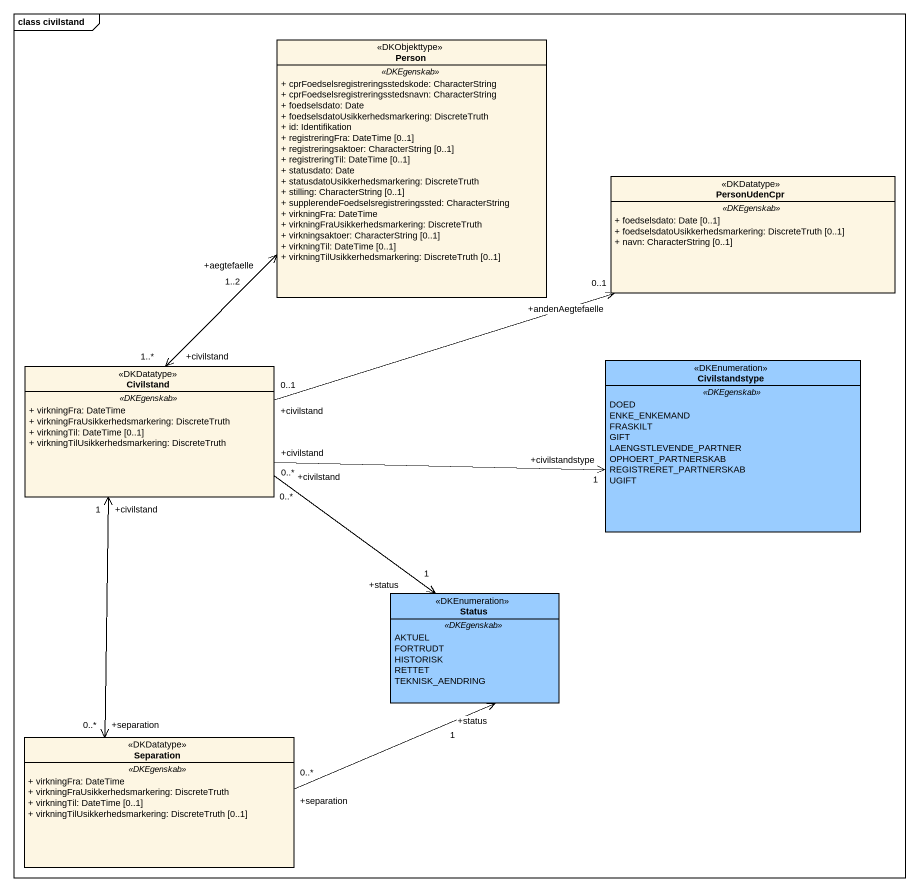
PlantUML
@startuml
mainframe class civilstand
hide circle
hide empty members
skinparam classAttributeIconSize 0
class "Person" as Person_ <<DKObjekttype>> {
  .. <<DKEgenskab>> ..
  + cprFoedselsregistreringsstedskode: CharacterString
  + cprFoedselsregistreringsstedsnavn: CharacterString
  + foedselsdato: Date
  + foedselsdatoUsikkerhedsmarkering: DiscreteTruth
  + id: Identifikation
  + registreringFra: DateTime [0..1]
  + registreringsaktoer: CharacterString [0..1]
  + registreringTil: DateTime [0..1]
  + statusdato: Date
  + statusdatoUsikkerhedsmarkering: DiscreteTruth
  + stilling: CharacterString [0..1]
  + supplerendeFoedselsregistreringssted: CharacterString
  + virkningFra: DateTime
  + virkningFraUsikkerhedsmarkering: DiscreteTruth
  + virkningsaktoer: CharacterString [0..1]
  + virkningTil: DateTime [0..1]
  + virkningTilUsikkerhedsmarkering: DiscreteTruth [0..1]
}
class PersonUdenCpr <<DKDatatype>> {
  .. <<DKEgenskab>> ..
  + foedselsdato: Date [0..1]
  + foedselsdatoUsikkerhedsmarkering: DiscreteTruth [0..1]
  + navn: CharacterString [0..1]
}
class Civilstand <<DKDatatype>> {
  .. <<DKEgenskab>> ..
  + virkningFra: DateTime
  + virkningFraUsikkerhedsmarkering: DiscreteTruth
  + virkningTil: DateTime [0..1]
  + virkningTilUsikkerhedsmarkering: DiscreteTruth
}
enum Civilstandstype <<DKEnumeration>> #99CCFF {
  .. <<DKEgenskab>> ..
  DOED
  ENKE_ENKEMAND
  FRASKILT
  GIFT
  LAENGSTLEVENDE_PARTNER
  OPHOERT_PARTNERSKAB
  REGISTRERET_PARTNERSKAB
  UGIFT
}
enum Status <<DKEnumeration>> #99CCFF {
  .. <<DKEgenskab>> ..
  AKTUEL
  FORTRUDT
  HISTORISK
  RETTET
  TEKNISK_AENDRING
}
class Separation <<DKDatatype>> {
  .. <<DKEgenskab>> ..
  + virkningFra: DateTime
  + virkningFraUsikkerhedsmarkering: DiscreteTruth
  + virkningTil: DateTime [0..1]
  + virkningTilUsikkerhedsmarkering: DiscreteTruth [0..1]
}
Person_ "+aegtefaelle\n1..2" <--> "+civilstand\n1..*" Civilstand
Civilstand "+civilstand\n0..1" -right-> "+andenAegtefaelle\n0..1" PersonUdenCpr
Civilstand "+civilstand\n0..*" -right-> "+civilstandstype\n1" Civilstandstype
Civilstand "+civilstand\n0..*" --> "+status\n1" Status
Civilstand "+civilstand\n1" <--> "+separation\n0..*" Separation
Separation "+separation\n0..*" -right-> "+status\n1" Status
@enduml
